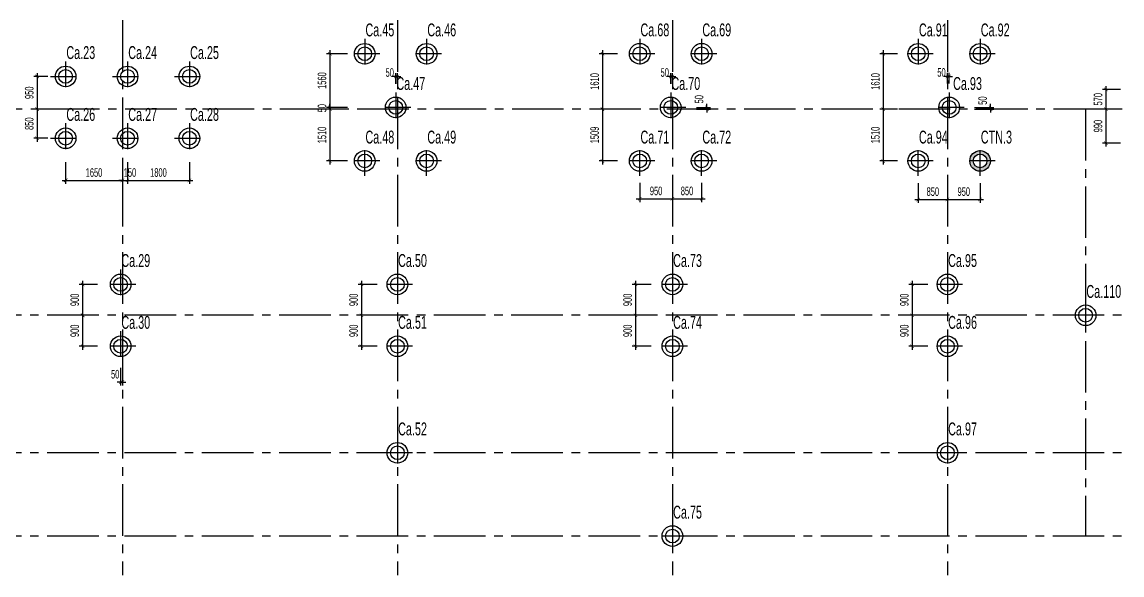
# Model space of a CAD drawing. Header units: millimetres. Extents: x 71 to 1853844, y -14 to 71211.
# Drawn here: x 1802058 to 1834056, y 30521 to 46610 of the extents above; entities that cross this region are included whole.
import ezdxf
from ezdxf.enums import TextEntityAlignment as Align

# ---------------------------------------------------------------- set-up
doc = ezdxf.new("R2010")
doc.units = ezdxf.units.MM
doc.header["$LTSCALE"] = 1000
doc.header["$MEASUREMENT"] = 0
doc.header["$PDMODE"] = 3
doc.linetypes.add('CENTER2', pattern=[1.125, 0.75, -0.125, 0.125, -0.125])
doc.layers.get('0').update_dxf_attribs({"linetype": 'CONTINUOUS'})
doc.layers.get('Defpoints').update_dxf_attribs({"linetype": 'CONTINUOUS'})
for name, color, linetype in [('CDC.01.AXIS', 160, 'CENTER2'), ('CDC.02.DIM', 1, 'CONTINUOUS'), ('CDC.06.TEXT', 2, 'CONTINUOUS'), ('CDC.10.HATCH', 9, 'CONTINUOUS'), ('CDC.12.PILE', 3, 'CONTINUOUS')]:
    doc.layers.add(name, color=color, linetype=linetype)
doc.styles.add('ARIAL', font='arial.ttf', dxfattribs={"width": 0.6})
doc.dimstyles.new('100', dxfattribs={"dimscale": 100, "dimtxt": 2.5, "dimasz": 1, "dimexe": 1, "dimexo": 0, "dimgap": 1, "dimtad": 1, "dimdec": 0, "dimdsep": 46, "dimtxsty": 'ARIAL', "dimblk": 'ARCHTICK', "dimcen": 1, "dimdle": 1, "dimclrd": 1, "dimclre": 1, "dimclrt": 2, "dimadec": 0, "dimazin": 0, "dimtfac": 0.00072, "dimtdec": 0, "dimtix": 1, "dimtmove": 2, "dimatfit": 3, "dimldrblk": 'ARCHTICK', "dimfxl": 1, "dimtolj": 1, "dimarcsym": 0})

# ---------------------------------------------------------------- blocks, each defined once
blk = doc.blocks.new('_ARCHTICK')
at = {"color": 0, "linetype": 'ByBlock', "const_width": 0.15}
blk.add_lwpolyline([(-0.5, -0.5), (0.5, 0.5)], dxfattribs=at)
blk = doc.blocks.new('*D99')
at = {"layer": 'CDC.02.DIM', "color": 1, "lineweight": -2, "transparency": 16777216}
for p, q in [((1802498, 45126), (1802498, 43976)), ((1802814, 45026), (1802398, 45026)), ((1802814, 44076), (1802398, 44076))]:
    blk.add_line(p, q, dxfattribs=at)
at = {"layer": 'Defpoints', "color": 0, "transparency": 16777216}
for p in [(1802814, 45026), (1802498, 44076), (1802814, 44076)]:
    blk.add_point(p, dxfattribs=at)
at = {"layer": 'CDC.02.DIM', "color": 1, "lineweight": -2, "transparency": 16777216, "xscale": 100, "yscale": 100, "zscale": 100}
for p, rotation in [((1802498, 45026), 90), ((1802498, 44076), 270)]:
    blk.add_blockref('_ARCHTICK', p, dxfattribs=dict(at, rotation=rotation))
at = {"layer": 'CDC.02.DIM', "color": 2, "transparency": 16777216, "insert": (1802270, 44551), "char_height": 250, "attachment_point": 5, "rotation": 90, "style": 'ARIAL'}
blk.add_mtext('\\A1;950', dxfattribs=at)
blk = doc.blocks.new('*D100')
at = {"layer": 'CDC.02.DIM', "color": 1, "lineweight": -2, "transparency": 16777216}
for p, q in [((1802498, 44176), (1802498, 43126)), ((1802814, 44076), (1802398, 44076)), ((1802814, 43226), (1802398, 43226))]:
    blk.add_line(p, q, dxfattribs=at)
at = {"layer": 'Defpoints', "color": 0, "transparency": 16777216}
for p in [(1802814, 44076), (1802498, 43226), (1802814, 43226)]:
    blk.add_point(p, dxfattribs=at)
at = {"layer": 'CDC.02.DIM', "color": 1, "lineweight": -2, "transparency": 16777216, "xscale": 100, "yscale": 100, "zscale": 100}
for p, rotation in [((1802498, 44076), 90), ((1802498, 43226), 270)]:
    blk.add_blockref('_ARCHTICK', p, dxfattribs=dict(at, rotation=rotation))
at = {"layer": 'CDC.02.DIM', "color": 2, "transparency": 16777216, "insert": (1802270, 43651), "char_height": 250, "attachment_point": 5, "rotation": 90, "style": 'ARIAL'}
blk.add_mtext('\\A1;850', dxfattribs=at)
blk = doc.blocks.new('*D101')
at = {"layer": 'CDC.02.DIM', "color": 1, "lineweight": -2, "transparency": 16777216}
for p, q in [((1803328, 42530), (1803328, 41902)), ((1804978, 42530), (1804978, 41902)), ((1803228, 42002), (1805078, 42002))]:
    blk.add_line(p, q, dxfattribs=at)
at = {"layer": 'Defpoints', "color": 0, "transparency": 16777216}
for p in [(1803328, 42530), (1804978, 42530), (1804978, 42002)]:
    blk.add_point(p, dxfattribs=at)
at = {"layer": 'CDC.02.DIM', "color": 1, "lineweight": -2, "transparency": 16777216, "xscale": 100, "yscale": 100, "zscale": 100, "rotation": 180}
blk.add_blockref('_ARCHTICK', (1803328, 42002), dxfattribs=at)
at = {"layer": 'CDC.02.DIM', "color": 1, "lineweight": -2, "transparency": 16777216, "xscale": 100, "yscale": 100, "zscale": 100}
blk.add_blockref('_ARCHTICK', (1804978, 42002), dxfattribs=at)
at = {"layer": 'CDC.02.DIM', "color": 2, "transparency": 16777216, "insert": (1804153, 42229), "char_height": 250, "attachment_point": 5, "style": 'ARIAL'}
blk.add_mtext('\\A1;1650', dxfattribs=at)
blk = doc.blocks.new('*D102')
at = {"layer": 'CDC.02.DIM', "color": 1, "lineweight": -2, "transparency": 16777216}
for p, q in [((1804978, 42530), (1804978, 41902)), ((1805128, 42530), (1805128, 41902)), ((1804978, 42002), (1804878, 42002)), ((1804978, 42002), (1805128, 42002)), ((1805128, 42002), (1805228, 42002))]:
    blk.add_line(p, q, dxfattribs=at)
at = {"layer": 'Defpoints', "color": 0, "transparency": 16777216}
for p in [(1804978, 42530), (1805128, 42530), (1805128, 42002)]:
    blk.add_point(p, dxfattribs=at)
at = {"layer": 'CDC.02.DIM', "color": 1, "lineweight": -2, "transparency": 16777216, "xscale": 100, "yscale": 100, "zscale": 100}
blk.add_blockref('_ARCHTICK', (1804978, 42002), dxfattribs=at)
at = {"layer": 'CDC.02.DIM', "color": 1, "lineweight": -2, "transparency": 16777216, "xscale": 100, "yscale": 100, "zscale": 100, "rotation": 180}
blk.add_blockref('_ARCHTICK', (1805128, 42002), dxfattribs=at)
at = {"layer": 'CDC.02.DIM', "color": 2, "transparency": 16777216, "insert": (1805199, 42229), "char_height": 250, "attachment_point": 5, "style": 'ARIAL'}
blk.add_mtext('\\A1;150', dxfattribs=at)
blk = doc.blocks.new('*D103')
at = {"layer": 'CDC.02.DIM', "color": 1, "lineweight": -2, "transparency": 16777216}
for p, q in [((1805128, 42530), (1805128, 41902)), ((1806928, 42530), (1806928, 41902)), ((1805028, 42002), (1807028, 42002))]:
    blk.add_line(p, q, dxfattribs=at)
at = {"layer": 'Defpoints', "color": 0, "transparency": 16777216}
for p in [(1805128, 42530), (1806928, 42530), (1806928, 42002)]:
    blk.add_point(p, dxfattribs=at)
at = {"layer": 'CDC.02.DIM', "color": 1, "lineweight": -2, "transparency": 16777216, "xscale": 100, "yscale": 100, "zscale": 100, "rotation": 180}
blk.add_blockref('_ARCHTICK', (1805128, 42002), dxfattribs=at)
at = {"layer": 'CDC.02.DIM', "color": 1, "lineweight": -2, "transparency": 16777216, "xscale": 100, "yscale": 100, "zscale": 100}
blk.add_blockref('_ARCHTICK', (1806928, 42002), dxfattribs=at)
at = {"layer": 'CDC.02.DIM', "color": 2, "transparency": 16777216, "insert": (1806028, 42229), "char_height": 250, "attachment_point": 5, "style": 'ARIAL'}
blk.add_mtext('\\A1;1800', dxfattribs=at)
blk = doc.blocks.new('*D104')
at = {"layer": 'CDC.02.DIM', "color": 1, "lineweight": -2, "transparency": 16777216}
for p, q in [((1804928, 36547), (1804928, 36034)), ((1804978, 36547), (1804978, 36034)), ((1804928, 36134), (1804828, 36134)), ((1804928, 36134), (1804978, 36134)), ((1804978, 36134), (1805078, 36134))]:
    blk.add_line(p, q, dxfattribs=at)
at = {"layer": 'Defpoints', "color": 0, "transparency": 16777216}
for p in [(1804928, 36547), (1804978, 36547), (1804978, 36134)]:
    blk.add_point(p, dxfattribs=at)
at = {"layer": 'CDC.02.DIM', "color": 1, "lineweight": -2, "transparency": 16777216, "xscale": 100, "yscale": 100, "zscale": 100}
blk.add_blockref('_ARCHTICK', (1804928, 36134), dxfattribs=at)
at = {"layer": 'CDC.02.DIM', "color": 1, "lineweight": -2, "transparency": 16777216, "xscale": 100, "yscale": 100, "zscale": 100, "rotation": 180}
blk.add_blockref('_ARCHTICK', (1804978, 36134), dxfattribs=at)
at = {"layer": 'CDC.02.DIM', "color": 2, "transparency": 16777216, "insert": (1804769, 36361), "char_height": 250, "attachment_point": 5, "style": 'ARIAL'}
blk.add_mtext('\\A1;50', dxfattribs=at)
blk = doc.blocks.new('*D105')
at = {"layer": 'CDC.02.DIM', "color": 1, "lineweight": -2, "transparency": 16777216}
for p, q in [((1803822, 39076), (1803822, 37976)), ((1804250, 38976), (1803722, 38976)), ((1804250, 38076), (1803722, 38076))]:
    blk.add_line(p, q, dxfattribs=at)
at = {"layer": 'Defpoints', "color": 0, "transparency": 16777216}
for p in [(1804250, 38976), (1803822, 38076), (1804250, 38076)]:
    blk.add_point(p, dxfattribs=at)
at = {"layer": 'CDC.02.DIM', "color": 1, "lineweight": -2, "transparency": 16777216, "xscale": 100, "yscale": 100, "zscale": 100}
for p, rotation in [((1803822, 38976), 90), ((1803822, 38076), 270)]:
    blk.add_blockref('_ARCHTICK', p, dxfattribs=dict(at, rotation=rotation))
at = {"layer": 'CDC.02.DIM', "color": 2, "transparency": 16777216, "insert": (1803594, 38526), "char_height": 250, "attachment_point": 5, "rotation": 90, "style": 'ARIAL'}
blk.add_mtext('\\A1;900', dxfattribs=at)
blk = doc.blocks.new('*D106')
at = {"layer": 'CDC.02.DIM', "color": 1, "lineweight": -2, "transparency": 16777216}
for p, q in [((1803822, 38176), (1803822, 37076)), ((1804250, 38076), (1803722, 38076)), ((1804250, 37176), (1803722, 37176))]:
    blk.add_line(p, q, dxfattribs=at)
at = {"layer": 'Defpoints', "color": 0, "transparency": 16777216}
for p in [(1804250, 38076), (1803822, 37176), (1804250, 37176)]:
    blk.add_point(p, dxfattribs=at)
at = {"layer": 'CDC.02.DIM', "color": 1, "lineweight": -2, "transparency": 16777216, "xscale": 100, "yscale": 100, "zscale": 100}
for p, rotation in [((1803822, 38076), 90), ((1803822, 37176), 270)]:
    blk.add_blockref('_ARCHTICK', p, dxfattribs=dict(at, rotation=rotation))
at = {"layer": 'CDC.02.DIM', "color": 2, "transparency": 16777216, "insert": (1803594, 37626), "char_height": 250, "attachment_point": 5, "rotation": 90, "style": 'ARIAL'}
blk.add_mtext('\\A1;900', dxfattribs=at)
blk = doc.blocks.new('*D125')
at = {"layer": 'CDC.02.DIM', "color": 1, "lineweight": -2, "transparency": 16777216}
for p, q in [((1811014, 45786), (1811014, 44026)), ((1811522, 45686), (1810914, 45686)), ((1811522, 44126), (1810914, 44126))]:
    blk.add_line(p, q, dxfattribs=at)
at = {"layer": 'Defpoints', "color": 0, "transparency": 16777216}
for p in [(1811522, 45686), (1811014, 44126), (1811522, 44126)]:
    blk.add_point(p, dxfattribs=at)
at = {"layer": 'CDC.02.DIM', "color": 1, "lineweight": -2, "transparency": 16777216, "xscale": 100, "yscale": 100, "zscale": 100}
for p, rotation in [((1811014, 45686), 90), ((1811014, 44126), 270)]:
    blk.add_blockref('_ARCHTICK', p, dxfattribs=dict(at, rotation=rotation))
at = {"layer": 'CDC.02.DIM', "color": 2, "transparency": 16777216, "insert": (1810786, 44906), "char_height": 250, "attachment_point": 5, "rotation": 90, "style": 'ARIAL'}
blk.add_mtext('\\A1;1560', dxfattribs=at)
blk = doc.blocks.new('*D126')
at = {"layer": 'CDC.02.DIM', "color": 1, "lineweight": -2, "transparency": 16777216}
for p, q in [((1811014, 44126), (1811014, 44226)), ((1811522, 44126), (1810914, 44126)), ((1811522, 44076), (1810914, 44076)), ((1811014, 44126), (1811014, 44076)), ((1811014, 44076), (1811014, 43976))]:
    blk.add_line(p, q, dxfattribs=at)
at = {"layer": 'Defpoints', "color": 0, "transparency": 16777216}
for p in [(1811014, 44076), (1811522, 44126), (1811522, 44076)]:
    blk.add_point(p, dxfattribs=at)
at = {"layer": 'CDC.02.DIM', "color": 1, "lineweight": -2, "transparency": 16777216, "xscale": 100, "yscale": 100, "zscale": 100}
for p, rotation in [((1811014, 44126), 270), ((1811014, 44076), 90)]:
    blk.add_blockref('_ARCHTICK', p, dxfattribs=dict(at, rotation=rotation))
at = {"layer": 'CDC.02.DIM', "color": 2, "transparency": 16777216, "insert": (1810786, 44101), "char_height": 250, "attachment_point": 5, "rotation": 90, "style": 'ARIAL'}
blk.add_mtext('\\A1;50', dxfattribs=at)
blk = doc.blocks.new('*D127')
at = {"layer": 'CDC.02.DIM', "color": 1, "lineweight": -2, "transparency": 16777216}
for p, q in [((1811014, 44176), (1811014, 42466)), ((1811522, 44076), (1810914, 44076)), ((1811522, 42566), (1810914, 42566))]:
    blk.add_line(p, q, dxfattribs=at)
at = {"layer": 'Defpoints', "color": 0, "transparency": 16777216}
for p in [(1811522, 44076), (1811014, 42566), (1811522, 42566)]:
    blk.add_point(p, dxfattribs=at)
at = {"layer": 'CDC.02.DIM', "color": 1, "lineweight": -2, "transparency": 16777216, "xscale": 100, "yscale": 100, "zscale": 100}
for p, rotation in [((1811014, 44076), 90), ((1811014, 42566), 270)]:
    blk.add_blockref('_ARCHTICK', p, dxfattribs=dict(at, rotation=rotation))
at = {"layer": 'CDC.02.DIM', "color": 2, "transparency": 16777216, "insert": (1810786, 43321), "char_height": 250, "attachment_point": 5, "rotation": 90, "style": 'ARIAL'}
blk.add_mtext('\\A1;1510', dxfattribs=at)
blk = doc.blocks.new('*D128')
at = {"layer": 'CDC.02.DIM', "color": 1, "lineweight": -2, "transparency": 16777216}
for p, q in [((1811933, 39076), (1811933, 37976)), ((1812390, 38976), (1811833, 38976)), ((1812390, 38076), (1811833, 38076))]:
    blk.add_line(p, q, dxfattribs=at)
at = {"layer": 'Defpoints', "color": 0, "transparency": 16777216}
for p in [(1812390, 38976), (1811933, 38076), (1812390, 38076)]:
    blk.add_point(p, dxfattribs=at)
at = {"layer": 'CDC.02.DIM', "color": 1, "lineweight": -2, "transparency": 16777216, "xscale": 100, "yscale": 100, "zscale": 100}
for p, rotation in [((1811933, 38976), 90), ((1811933, 38076), 270)]:
    blk.add_blockref('_ARCHTICK', p, dxfattribs=dict(at, rotation=rotation))
at = {"layer": 'CDC.02.DIM', "color": 2, "transparency": 16777216, "insert": (1811705, 38526), "char_height": 250, "attachment_point": 5, "rotation": 90, "style": 'ARIAL'}
blk.add_mtext('\\A1;900', dxfattribs=at)
blk = doc.blocks.new('*D129')
at = {"layer": 'CDC.02.DIM', "color": 1, "lineweight": -2, "transparency": 16777216}
for p, q in [((1811933, 38176), (1811933, 37076)), ((1812390, 38076), (1811833, 38076)), ((1812390, 37176), (1811833, 37176))]:
    blk.add_line(p, q, dxfattribs=at)
at = {"layer": 'Defpoints', "color": 0, "transparency": 16777216}
for p in [(1812390, 38076), (1811933, 37176), (1812390, 37176)]:
    blk.add_point(p, dxfattribs=at)
at = {"layer": 'CDC.02.DIM', "color": 1, "lineweight": -2, "transparency": 16777216, "xscale": 100, "yscale": 100, "zscale": 100}
for p, rotation in [((1811933, 38076), 90), ((1811933, 37176), 270)]:
    blk.add_blockref('_ARCHTICK', p, dxfattribs=dict(at, rotation=rotation))
at = {"layer": 'CDC.02.DIM', "color": 2, "transparency": 16777216, "insert": (1811705, 37626), "char_height": 250, "attachment_point": 5, "rotation": 90, "style": 'ARIAL'}
blk.add_mtext('\\A1;900', dxfattribs=at)
blk = doc.blocks.new('*D144')
at = {"layer": 'CDC.02.DIM', "color": 1, "lineweight": -2, "transparency": 16777216}
for p, q in [((1818943, 45786), (1818943, 43976)), ((1819385, 45686), (1818843, 45686)), ((1819385, 44076), (1818843, 44076))]:
    blk.add_line(p, q, dxfattribs=at)
at = {"layer": 'Defpoints', "color": 0, "transparency": 16777216}
for p in [(1819385, 45686), (1818943, 44076), (1819385, 44076)]:
    blk.add_point(p, dxfattribs=at)
at = {"layer": 'CDC.02.DIM', "color": 1, "lineweight": -2, "transparency": 16777216, "xscale": 100, "yscale": 100, "zscale": 100}
for p, rotation in [((1818943, 45686), 90), ((1818943, 44076), 270)]:
    blk.add_blockref('_ARCHTICK', p, dxfattribs=dict(at, rotation=rotation))
at = {"layer": 'CDC.02.DIM', "color": 2, "transparency": 16777216, "insert": (1818716, 44881), "char_height": 250, "attachment_point": 5, "rotation": 90, "style": 'ARIAL'}
blk.add_mtext('\\A1;1610', dxfattribs=at)
blk = doc.blocks.new('*D145')
at = {"layer": 'CDC.02.DIM', "color": 1, "lineweight": -2, "transparency": 16777216}
for p, q in [((1818943, 44176), (1818943, 42467)), ((1819385, 44076), (1818843, 44076)), ((1819385, 42567), (1818843, 42567))]:
    blk.add_line(p, q, dxfattribs=at)
at = {"layer": 'Defpoints', "color": 0, "transparency": 16777216}
for p in [(1819385, 44076), (1818943, 42567), (1819385, 42567)]:
    blk.add_point(p, dxfattribs=at)
at = {"layer": 'CDC.02.DIM', "color": 1, "lineweight": -2, "transparency": 16777216, "xscale": 100, "yscale": 100, "zscale": 100}
for p, rotation in [((1818943, 44076), 90), ((1818943, 42567), 270)]:
    blk.add_blockref('_ARCHTICK', p, dxfattribs=dict(at, rotation=rotation))
at = {"layer": 'CDC.02.DIM', "color": 2, "transparency": 16777216, "insert": (1818716, 43322), "char_height": 250, "attachment_point": 5, "rotation": 90, "style": 'ARIAL'}
blk.add_mtext('\\A1;1509', dxfattribs=at)
blk = doc.blocks.new('*D146')
at = {"layer": 'CDC.02.DIM', "color": 1, "lineweight": -2, "transparency": 16777216}
for p, q in [((1821981, 44126), (1821981, 44226)), ((1821674, 44126), (1822081, 44126)), ((1821674, 44076), (1822081, 44076)), ((1821981, 44126), (1821981, 44076)), ((1821981, 44076), (1821981, 43976))]:
    blk.add_line(p, q, dxfattribs=at)
at = {"layer": 'Defpoints', "color": 0, "transparency": 16777216}
for p in [(1821674, 44126), (1821674, 44076), (1821981, 44076)]:
    blk.add_point(p, dxfattribs=at)
at = {"layer": 'CDC.02.DIM', "color": 1, "lineweight": -2, "transparency": 16777216, "xscale": 100, "yscale": 100, "zscale": 100}
for p, rotation in [((1821981, 44126), 270), ((1821981, 44076), 90)]:
    blk.add_blockref('_ARCHTICK', p, dxfattribs=dict(at, rotation=rotation))
at = {"layer": 'CDC.02.DIM', "color": 2, "transparency": 16777216, "insert": (1821754, 44362), "char_height": 250, "attachment_point": 5, "rotation": 90, "style": 'ARIAL'}
blk.add_mtext('\\A1;50', dxfattribs=at)
blk = doc.blocks.new('*D147')
at = {"layer": 'CDC.02.DIM', "color": 1, "lineweight": -2, "transparency": 16777216}
for p, q in [((1820028, 41929), (1820028, 41366)), ((1820978, 41929), (1820978, 41366)), ((1819928, 41466), (1821078, 41466))]:
    blk.add_line(p, q, dxfattribs=at)
at = {"layer": 'Defpoints', "color": 0, "transparency": 16777216}
for p in [(1820028, 41929), (1820978, 41929), (1820978, 41466)]:
    blk.add_point(p, dxfattribs=at)
at = {"layer": 'CDC.02.DIM', "color": 1, "lineweight": -2, "transparency": 16777216, "xscale": 100, "yscale": 100, "zscale": 100, "rotation": 180}
blk.add_blockref('_ARCHTICK', (1820028, 41466), dxfattribs=at)
at = {"layer": 'CDC.02.DIM', "color": 1, "lineweight": -2, "transparency": 16777216, "xscale": 100, "yscale": 100, "zscale": 100}
blk.add_blockref('_ARCHTICK', (1820978, 41466), dxfattribs=at)
at = {"layer": 'CDC.02.DIM', "color": 2, "transparency": 16777216, "insert": (1820503, 41694), "char_height": 250, "attachment_point": 5, "style": 'ARIAL'}
blk.add_mtext('\\A1;950', dxfattribs=at)
blk = doc.blocks.new('*D148')
at = {"layer": 'CDC.02.DIM', "color": 1, "lineweight": -2, "transparency": 16777216}
for p, q in [((1820978, 41929), (1820978, 41366)), ((1821828, 41929), (1821828, 41366)), ((1820878, 41466), (1821928, 41466))]:
    blk.add_line(p, q, dxfattribs=at)
at = {"layer": 'Defpoints', "color": 0, "transparency": 16777216}
for p in [(1820978, 41929), (1821828, 41929), (1821828, 41466)]:
    blk.add_point(p, dxfattribs=at)
at = {"layer": 'CDC.02.DIM', "color": 1, "lineweight": -2, "transparency": 16777216, "xscale": 100, "yscale": 100, "zscale": 100, "rotation": 180}
blk.add_blockref('_ARCHTICK', (1820978, 41466), dxfattribs=at)
at = {"layer": 'CDC.02.DIM', "color": 1, "lineweight": -2, "transparency": 16777216, "xscale": 100, "yscale": 100, "zscale": 100}
blk.add_blockref('_ARCHTICK', (1821828, 41466), dxfattribs=at)
at = {"layer": 'CDC.02.DIM', "color": 2, "transparency": 16777216, "insert": (1821403, 41694), "char_height": 250, "attachment_point": 5, "style": 'ARIAL'}
blk.add_mtext('\\A1;850', dxfattribs=at)
blk = doc.blocks.new('*D149')
at = {"layer": 'CDC.02.DIM', "color": 1, "lineweight": -2, "transparency": 16777216}
for p, q in [((1819903, 39076), (1819903, 37976)), ((1820360, 38976), (1819803, 38976)), ((1820360, 38076), (1819803, 38076))]:
    blk.add_line(p, q, dxfattribs=at)
at = {"layer": 'Defpoints', "color": 0, "transparency": 16777216}
for p in [(1820360, 38976), (1819903, 38076), (1820360, 38076)]:
    blk.add_point(p, dxfattribs=at)
at = {"layer": 'CDC.02.DIM', "color": 1, "lineweight": -2, "transparency": 16777216, "xscale": 100, "yscale": 100, "zscale": 100}
for p, rotation in [((1819903, 38976), 90), ((1819903, 38076), 270)]:
    blk.add_blockref('_ARCHTICK', p, dxfattribs=dict(at, rotation=rotation))
at = {"layer": 'CDC.02.DIM', "color": 2, "transparency": 16777216, "insert": (1819675, 38526), "char_height": 250, "attachment_point": 5, "rotation": 90, "style": 'ARIAL'}
blk.add_mtext('\\A1;900', dxfattribs=at)
blk = doc.blocks.new('*D150')
at = {"layer": 'CDC.02.DIM', "color": 1, "lineweight": -2, "transparency": 16777216}
for p, q in [((1819903, 38176), (1819903, 37076)), ((1820360, 38076), (1819803, 38076)), ((1820360, 37176), (1819803, 37176))]:
    blk.add_line(p, q, dxfattribs=at)
at = {"layer": 'Defpoints', "color": 0, "transparency": 16777216}
for p in [(1820360, 38076), (1819903, 37176), (1820360, 37176)]:
    blk.add_point(p, dxfattribs=at)
at = {"layer": 'CDC.02.DIM', "color": 1, "lineweight": -2, "transparency": 16777216, "xscale": 100, "yscale": 100, "zscale": 100}
for p, rotation in [((1819903, 38076), 90), ((1819903, 37176), 270)]:
    blk.add_blockref('_ARCHTICK', p, dxfattribs=dict(at, rotation=rotation))
at = {"layer": 'CDC.02.DIM', "color": 2, "transparency": 16777216, "insert": (1819675, 37626), "char_height": 250, "attachment_point": 5, "rotation": 90, "style": 'ARIAL'}
blk.add_mtext('\\A1;900', dxfattribs=at)
blk = doc.blocks.new('*D166')
at = {"layer": 'CDC.02.DIM', "color": 1, "lineweight": -2, "transparency": 16777216}
for p, q in [((1827112, 45786), (1827112, 43976)), ((1827521, 45686), (1827012, 45686)), ((1827522, 44076), (1827012, 44076))]:
    blk.add_line(p, q, dxfattribs=at)
at = {"layer": 'Defpoints', "color": 0, "transparency": 16777216}
for p in [(1827521, 45686), (1827112, 44076), (1827522, 44076)]:
    blk.add_point(p, dxfattribs=at)
at = {"layer": 'CDC.02.DIM', "color": 1, "lineweight": -2, "transparency": 16777216, "xscale": 100, "yscale": 100, "zscale": 100}
for p, rotation in [((1827112, 45686), 90), ((1827112, 44076), 270)]:
    blk.add_blockref('_ARCHTICK', p, dxfattribs=dict(at, rotation=rotation))
at = {"layer": 'CDC.02.DIM', "color": 2, "transparency": 16777216, "insert": (1826884, 44881), "char_height": 250, "attachment_point": 5, "rotation": 90, "style": 'ARIAL'}
blk.add_mtext('\\A1;1610', dxfattribs=at)
blk = doc.blocks.new('*D167')
at = {"layer": 'CDC.02.DIM', "color": 1, "lineweight": -2, "transparency": 16777216}
for p, q in [((1827112, 44176), (1827112, 42466)), ((1827522, 44076), (1827012, 44076)), ((1827522, 42566), (1827012, 42566))]:
    blk.add_line(p, q, dxfattribs=at)
at = {"layer": 'Defpoints', "color": 0, "transparency": 16777216}
for p in [(1827522, 44076), (1827112, 42566), (1827522, 42566)]:
    blk.add_point(p, dxfattribs=at)
at = {"layer": 'CDC.02.DIM', "color": 1, "lineweight": -2, "transparency": 16777216, "xscale": 100, "yscale": 100, "zscale": 100}
for p, rotation in [((1827112, 44076), 90), ((1827112, 42566), 270)]:
    blk.add_blockref('_ARCHTICK', p, dxfattribs=dict(at, rotation=rotation))
at = {"layer": 'CDC.02.DIM', "color": 2, "transparency": 16777216, "insert": (1826884, 43321), "char_height": 250, "attachment_point": 5, "rotation": 90, "style": 'ARIAL'}
blk.add_mtext('\\A1;1510', dxfattribs=at)
blk = doc.blocks.new('*D168')
at = {"layer": 'CDC.02.DIM', "color": 1, "lineweight": -2, "transparency": 16777216}
for p, q in [((1830230, 44126), (1830230, 44226)), ((1829767, 44126), (1830330, 44126)), ((1829767, 44076), (1830330, 44076)), ((1830230, 44126), (1830230, 44076)), ((1830230, 44076), (1830230, 43976))]:
    blk.add_line(p, q, dxfattribs=at)
at = {"layer": 'Defpoints', "color": 0, "transparency": 16777216}
for p in [(1829767, 44126), (1829767, 44076), (1830230, 44076)]:
    blk.add_point(p, dxfattribs=at)
at = {"layer": 'CDC.02.DIM', "color": 1, "lineweight": -2, "transparency": 16777216, "xscale": 100, "yscale": 100, "zscale": 100}
for p, rotation in [((1830230, 44126), 270), ((1830230, 44076), 90)]:
    blk.add_blockref('_ARCHTICK', p, dxfattribs=dict(at, rotation=rotation))
at = {"layer": 'CDC.02.DIM', "color": 2, "transparency": 16777216, "insert": (1830003, 44323), "char_height": 250, "attachment_point": 5, "rotation": 90, "style": 'ARIAL'}
blk.add_mtext('\\A1;50', dxfattribs=at)
blk = doc.blocks.new('*D169')
at = {"layer": 'CDC.02.DIM', "color": 1, "lineweight": -2, "transparency": 16777216}
for p, q in [((1828128, 41923), (1828128, 41345)), ((1828978, 41923), (1828978, 41345)), ((1828028, 41445), (1829078, 41445))]:
    blk.add_line(p, q, dxfattribs=at)
at = {"layer": 'Defpoints', "color": 0, "transparency": 16777216}
for p in [(1828128, 41923), (1828978, 41923), (1828978, 41445)]:
    blk.add_point(p, dxfattribs=at)
at = {"layer": 'CDC.02.DIM', "color": 1, "lineweight": -2, "transparency": 16777216, "xscale": 100, "yscale": 100, "zscale": 100, "rotation": 180}
blk.add_blockref('_ARCHTICK', (1828128, 41445), dxfattribs=at)
at = {"layer": 'CDC.02.DIM', "color": 1, "lineweight": -2, "transparency": 16777216, "xscale": 100, "yscale": 100, "zscale": 100}
blk.add_blockref('_ARCHTICK', (1828978, 41445), dxfattribs=at)
at = {"layer": 'CDC.02.DIM', "color": 2, "transparency": 16777216, "insert": (1828553, 41673), "char_height": 250, "attachment_point": 5, "style": 'ARIAL'}
blk.add_mtext('\\A1;850', dxfattribs=at)
blk = doc.blocks.new('*D170')
at = {"layer": 'CDC.02.DIM', "color": 1, "lineweight": -2, "transparency": 16777216}
for p, q in [((1828978, 41923), (1828978, 41345)), ((1829928, 41923), (1829928, 41345)), ((1828878, 41445), (1830028, 41445))]:
    blk.add_line(p, q, dxfattribs=at)
at = {"layer": 'Defpoints', "color": 0, "transparency": 16777216}
for p in [(1828978, 41923), (1829928, 41923), (1829928, 41445)]:
    blk.add_point(p, dxfattribs=at)
at = {"layer": 'CDC.02.DIM', "color": 1, "lineweight": -2, "transparency": 16777216, "xscale": 100, "yscale": 100, "zscale": 100, "rotation": 180}
blk.add_blockref('_ARCHTICK', (1828978, 41445), dxfattribs=at)
at = {"layer": 'CDC.02.DIM', "color": 1, "lineweight": -2, "transparency": 16777216, "xscale": 100, "yscale": 100, "zscale": 100}
blk.add_blockref('_ARCHTICK', (1829928, 41445), dxfattribs=at)
at = {"layer": 'CDC.02.DIM', "color": 2, "transparency": 16777216, "insert": (1829453, 41673), "char_height": 250, "attachment_point": 5, "style": 'ARIAL'}
blk.add_mtext('\\A1;950', dxfattribs=at)
blk = doc.blocks.new('*D171')
at = {"layer": 'CDC.02.DIM', "color": 1, "lineweight": -2, "transparency": 16777216}
for p, q in [((1827952, 39076), (1827952, 37976)), ((1828407, 38976), (1827852, 38976)), ((1828407, 38076), (1827852, 38076))]:
    blk.add_line(p, q, dxfattribs=at)
at = {"layer": 'Defpoints', "color": 0, "transparency": 16777216}
for p in [(1828407, 38976), (1827952, 38076), (1828407, 38076)]:
    blk.add_point(p, dxfattribs=at)
at = {"layer": 'CDC.02.DIM', "color": 1, "lineweight": -2, "transparency": 16777216, "xscale": 100, "yscale": 100, "zscale": 100}
for p, rotation in [((1827952, 38976), 90), ((1827952, 38076), 270)]:
    blk.add_blockref('_ARCHTICK', p, dxfattribs=dict(at, rotation=rotation))
at = {"layer": 'CDC.02.DIM', "color": 2, "transparency": 16777216, "insert": (1827725, 38526), "char_height": 250, "attachment_point": 5, "rotation": 90, "style": 'ARIAL'}
blk.add_mtext('\\A1;900', dxfattribs=at)
blk = doc.blocks.new('*D172')
at = {"layer": 'CDC.02.DIM', "color": 1, "lineweight": -2, "transparency": 16777216}
for p, q in [((1827952, 38176), (1827952, 37076)), ((1828407, 38076), (1827852, 38076)), ((1828407, 37176), (1827852, 37176))]:
    blk.add_line(p, q, dxfattribs=at)
at = {"layer": 'Defpoints', "color": 0, "transparency": 16777216}
for p in [(1828407, 38076), (1827952, 37176), (1828407, 37176)]:
    blk.add_point(p, dxfattribs=at)
at = {"layer": 'CDC.02.DIM', "color": 1, "lineweight": -2, "transparency": 16777216, "xscale": 100, "yscale": 100, "zscale": 100}
for p, rotation in [((1827952, 38076), 90), ((1827952, 37176), 270)]:
    blk.add_blockref('_ARCHTICK', p, dxfattribs=dict(at, rotation=rotation))
at = {"layer": 'CDC.02.DIM', "color": 2, "transparency": 16777216, "insert": (1827725, 37626), "char_height": 250, "attachment_point": 5, "rotation": 90, "style": 'ARIAL'}
blk.add_mtext('\\A1;900', dxfattribs=at)
blk = doc.blocks.new('*D175')
at = {"layer": 'CDC.02.DIM', "color": 1, "lineweight": -2, "transparency": 16777216}
for p, q in [((1834011, 44647), (1833487, 44647)), ((1833587, 44747), (1833587, 43976)), ((1834011, 44076), (1833487, 44076))]:
    blk.add_line(p, q, dxfattribs=at)
at = {"layer": 'Defpoints', "color": 0, "transparency": 16777216}
for p in [(1834011, 44647), (1833587, 44076), (1834011, 44076)]:
    blk.add_point(p, dxfattribs=at)
at = {"layer": 'CDC.02.DIM', "color": 1, "lineweight": -2, "transparency": 16777216, "xscale": 100, "yscale": 100, "zscale": 100}
for p, rotation in [((1833587, 44647), 90), ((1833587, 44076), 270)]:
    blk.add_blockref('_ARCHTICK', p, dxfattribs=dict(at, rotation=rotation))
at = {"layer": 'CDC.02.DIM', "color": 2, "transparency": 16777216, "insert": (1833360, 44362), "char_height": 250, "attachment_point": 5, "rotation": 90, "style": 'ARIAL'}
blk.add_mtext('\\A1;570', dxfattribs=at)
blk = doc.blocks.new('*D176')
at = {"layer": 'CDC.02.DIM', "color": 1, "lineweight": -2, "transparency": 16777216}
for p, q in [((1833587, 44176), (1833587, 42986)), ((1834011, 44076), (1833487, 44076)), ((1834011, 43086), (1833487, 43086))]:
    blk.add_line(p, q, dxfattribs=at)
at = {"layer": 'Defpoints', "color": 0, "transparency": 16777216}
for p in [(1834011, 44076), (1833587, 43086), (1834011, 43086)]:
    blk.add_point(p, dxfattribs=at)
at = {"layer": 'CDC.02.DIM', "color": 1, "lineweight": -2, "transparency": 16777216, "xscale": 100, "yscale": 100, "zscale": 100}
for p, rotation in [((1833587, 44076), 90), ((1833587, 43086), 270)]:
    blk.add_blockref('_ARCHTICK', p, dxfattribs=dict(at, rotation=rotation))
at = {"layer": 'CDC.02.DIM', "color": 2, "transparency": 16777216, "insert": (1833360, 43581), "char_height": 250, "attachment_point": 5, "rotation": 90, "style": 'ARIAL'}
blk.add_mtext('\\A1;990', dxfattribs=at)
blk = doc.blocks.new('*D199')
at = {"layer": 'CDC.02.DIM', "color": 1, "lineweight": -2, "transparency": 16777216}
for p, q in [((1812928, 44813), (1812928, 45125)), ((1812978, 44813), (1812978, 45125)), ((1812928, 45025), (1812828, 45025)), ((1812928, 45025), (1812978, 45025)), ((1812978, 45025), (1813078, 45025))]:
    blk.add_line(p, q, dxfattribs=at)
at = {"layer": 'Defpoints', "color": 0, "transparency": 16777216}
for p in [(1812928, 44813), (1812978, 45025), (1812978, 44813)]:
    blk.add_point(p, dxfattribs=at)
at = {"layer": 'CDC.02.DIM', "color": 1, "lineweight": -2, "transparency": 16777216, "xscale": 100, "yscale": 100, "zscale": 100}
blk.add_blockref('_ARCHTICK', (1812928, 45025), dxfattribs=at)
at = {"layer": 'CDC.02.DIM', "color": 1, "lineweight": -2, "transparency": 16777216, "xscale": 100, "yscale": 100, "zscale": 100, "rotation": 180}
blk.add_blockref('_ARCHTICK', (1812978, 45025), dxfattribs=at)
at = {"layer": 'CDC.02.DIM', "color": 2, "transparency": 16777216, "insert": (1812755, 45139), "char_height": 250, "attachment_point": 5, "style": 'ARIAL'}
blk.add_mtext('\\A1;50', dxfattribs=at)
blk = doc.blocks.new('*D200')
at = {"layer": 'CDC.02.DIM', "color": 1, "lineweight": -2, "transparency": 16777216}
for p, q in [((1820928, 44813), (1820928, 45125)), ((1820978, 44813), (1820978, 45125)), ((1820928, 45025), (1820828, 45025)), ((1820928, 45025), (1820978, 45025)), ((1820978, 45025), (1821078, 45025))]:
    blk.add_line(p, q, dxfattribs=at)
at = {"layer": 'Defpoints', "color": 0, "transparency": 16777216}
for p in [(1820928, 44813), (1820978, 45025), (1820978, 44813)]:
    blk.add_point(p, dxfattribs=at)
at = {"layer": 'CDC.02.DIM', "color": 1, "lineweight": -2, "transparency": 16777216, "xscale": 100, "yscale": 100, "zscale": 100}
blk.add_blockref('_ARCHTICK', (1820928, 45025), dxfattribs=at)
at = {"layer": 'CDC.02.DIM', "color": 1, "lineweight": -2, "transparency": 16777216, "xscale": 100, "yscale": 100, "zscale": 100, "rotation": 180}
blk.add_blockref('_ARCHTICK', (1820978, 45025), dxfattribs=at)
at = {"layer": 'CDC.02.DIM', "color": 2, "transparency": 16777216, "insert": (1820755, 45139), "char_height": 250, "attachment_point": 5, "style": 'ARIAL'}
blk.add_mtext('\\A1;50', dxfattribs=at)
blk = doc.blocks.new('*D201')
at = {"layer": 'CDC.02.DIM', "color": 1, "lineweight": -2, "transparency": 16777216}
for p, q in [((1828978, 44816), (1828978, 45128)), ((1829028, 44816), (1829028, 45128)), ((1828978, 45028), (1828878, 45028)), ((1828978, 45028), (1829028, 45028)), ((1829028, 45028), (1829128, 45028))]:
    blk.add_line(p, q, dxfattribs=at)
at = {"layer": 'Defpoints', "color": 0, "transparency": 16777216}
for p in [(1828978, 44816), (1829028, 45028), (1829028, 44816)]:
    blk.add_point(p, dxfattribs=at)
at = {"layer": 'CDC.02.DIM', "color": 1, "lineweight": -2, "transparency": 16777216, "xscale": 100, "yscale": 100, "zscale": 100}
blk.add_blockref('_ARCHTICK', (1828978, 45028), dxfattribs=at)
at = {"layer": 'CDC.02.DIM', "color": 1, "lineweight": -2, "transparency": 16777216, "xscale": 100, "yscale": 100, "zscale": 100, "rotation": 180}
blk.add_blockref('_ARCHTICK', (1829028, 45028), dxfattribs=at)
at = {"layer": 'CDC.02.DIM', "color": 2, "transparency": 16777216, "insert": (1828805, 45142), "char_height": 250, "attachment_point": 5, "style": 'ARIAL'}
blk.add_mtext('\\A1;50', dxfattribs=at)

msp = doc.modelspace()

# ---------------------------------------------------------------- hatches: boundary and pattern name
at = {"layer": 'CDC.10.HATCH'}
h = msp.add_hatch(color=256, dxfattribs=at)
h.paths.add_polyline_path([(1829928.2, 42867.3), (1829928.2, 42767.3, -0.4142136), (1830128.2, 42567.3), (1830228.2, 42567.3, 0.4142136)])
h.paths.add_polyline_path([(1829928.2, 42867.3, 0.4142136), (1829628.2, 42567.3), (1829728.2, 42567.3, -0.4142136), (1829928.2, 42767.3)])
h.paths.add_polyline_path([(1829728.2, 42567.3), (1829628.2, 42567.3, 0.4142136), (1829928.2, 42267.3), (1829928.2, 42367.3, -0.4142136)])
h.paths.add_polyline_path([(1830228.2, 42567.3), (1830128.2, 42567.3, -0.4142136), (1829928.2, 42367.3), (1829928.2, 42267.3, 0.4142136)])

# ---------------------------------------------------------------- linework, layer by layer
at = {"layer": 'CDC.01.AXIS', "ltscale": 2}
for p, q in [((1804978.2, 64659.2), (1804978.2, 30520.6)), ((1804978.2, 64659.2), (1804978.2, 30520.6)), ((1812978.2, 64659.2), (1812978.2, 30520.6)), ((1812978.2, 64659.2), (1812978.2, 30520.6)), ((1820978.2, 64659.2), (1820978.2, 30520.6)), ((1820978.2, 64659.2), (1820978.2, 30520.6)), ((1828978.2, 64659.2), (1828978.2, 30520.6)), ((1828978.2, 64659.2), (1828978.2, 30520.6)), ((1838061.8, 44076.3), (1779806.8, 44076.3)), ((1838061.8, 44076.3), (1779806.8, 44076.3)), ((1832998.5, 44076.3), (1832998.5, 31654.1)), ((1838041.3, 38076.3), (1779768.9, 38076.3)), ((1838041.3, 38076.3), (1779768.9, 38076.3)), ((1838041.3, 34076.3), (1779634.8, 34076.3)), ((1838041.3, 34076.3), (1779634.8, 34076.3)), ((1838041.3, 31654.1), (1779634.8, 31654.1)), ((1838041.3, 31654.1), (1779634.8, 31654.1))]:
    msp.add_line(p, q, dxfattribs=at)
at = {"layer": 'CDC.01.AXIS'}
for p, q in [((1812028.2, 46122.3), (1812028.2, 45247.8)), ((1813828.2, 46122.3), (1813828.2, 45247.8)), ((1820028.2, 46123.3), (1820028.2, 45248.8)), ((1821828.2, 46123.3), (1821828.2, 45248.8)), ((1828128.2, 46122.3), (1828128.2, 45247.8)), ((1829928.2, 46122.3), (1829928.2, 45247.8)), ((1803328.2, 45463.4), (1803328.2, 44588.9)), ((1805128.2, 45463.4), (1805128.2, 44588.9)), ((1806928.2, 45463.4), (1806928.2, 44588.9)), ((1812465.4, 45685), (1811590.9, 45685)), ((1814265.4, 45685), (1813390.9, 45685)), ((1820465.4, 45686), (1819590.9, 45686)), ((1822265.4, 45686), (1821390.9, 45686)), ((1828565.4, 45685), (1827690.9, 45685)), ((1830365.4, 45685), (1829490.9, 45685)), ((1802890.9, 45026.2), (1803765.4, 45026.2)), ((1804690.9, 45026.2), (1805565.4, 45026.2)), ((1806490.9, 45026.2), (1807365.4, 45026.2)), ((1812928.2, 44563.4), (1812928.2, 43688.9)), ((1820928.2, 44563.4), (1820928.2, 43688.9)), ((1829028.2, 44563.4), (1829028.2, 43688.9)), ((1813365.4, 44126.2), (1812490.9, 44126.2)), ((1821365.4, 44126.2), (1820490.9, 44126.2)), ((1829465.4, 44126.2), (1828590.9, 44126.2)), ((1803328.2, 43663.4), (1803328.2, 42788.9)), ((1805128.2, 43663.4), (1805128.2, 42788.9)), ((1806928.2, 43663.4), (1806928.2, 42788.9)), ((1802890.9, 43226.2), (1803765.4, 43226.2)), ((1804690.9, 43226.2), (1805565.4, 43226.2)), ((1806490.9, 43226.2), (1807365.4, 43226.2)), ((1812028.2, 42130.1), (1812028.2, 43004.6)), ((1813828.2, 42130.1), (1813828.2, 43004.6)), ((1820028.2, 42130.1), (1820028.2, 43004.6)), ((1821828.2, 42130.1), (1821828.2, 43004.6)), ((1828128.2, 42130.1), (1828128.2, 43004.6)), ((1829928.2, 42130.1), (1829928.2, 43004.6)), ((1812465.4, 42567.3), (1811590.9, 42567.3)), ((1814265.4, 42567.3), (1813390.9, 42567.3)), ((1820465.4, 42567.3), (1819590.9, 42567.3)), ((1822265.4, 42567.3), (1821390.9, 42567.3)), ((1828565.4, 42567.3), (1827690.9, 42567.3)), ((1830365.4, 42567.3), (1829490.9, 42567.3)), ((1804928.2, 39413.6), (1804928.2, 38539.1)), ((1812978.2, 39413.6), (1812978.2, 38539.1)), ((1820978.2, 39413.6), (1820978.2, 38539.1)), ((1828978.2, 39413.6), (1828978.2, 38539.1)), ((1805365.4, 38976.3), (1804490.9, 38976.3)), ((1813415.4, 38976.3), (1812540.9, 38976.3)), ((1821415.4, 38976.3), (1820540.9, 38976.3)), ((1829415.4, 38976.3), (1828540.9, 38976.3)), ((1832998.5, 38513.6), (1832998.5, 37639.1)), ((1833435.8, 38076.3), (1832561.2, 38076.3)), ((1804928.2, 37613.6), (1804928.2, 36739.1)), ((1812978.2, 37613.6), (1812978.2, 36739.1)), ((1820978.2, 37613.6), (1820978.2, 36739.1)), ((1828978.2, 37613.6), (1828978.2, 36739.1)), ((1805365.4, 37176.3), (1804490.9, 37176.3)), ((1813415.4, 37176.3), (1812540.9, 37176.3)), ((1821415.4, 37176.3), (1820540.9, 37176.3)), ((1829415.4, 37176.3), (1828540.9, 37176.3)), ((1812978.2, 34513.6), (1812978.2, 33639.1)), ((1828978.2, 34513.6), (1828978.2, 33639.1)), ((1813415.4, 34076.3), (1812540.9, 34076.3)), ((1829415.4, 34076.3), (1828540.9, 34076.3)), ((1820978.2, 32091.4), (1820978.2, 31216.8)), ((1821415.4, 31654.1), (1820540.9, 31654.1))]:
    msp.add_line(p, q, dxfattribs=at)
at = {"layer": 'CDC.12.PILE', "ltscale": 0.4}
for centre, radius in [((1812028.2, 45685), 300), ((1812028.2, 45685), 200), ((1813828.2, 45685), 300), ((1813828.2, 45685), 200), ((1820028.2, 45686), 300), ((1820028.2, 45686), 200), ((1821828.2, 45686), 300), ((1821828.2, 45686), 200), ((1828128.2, 45685), 300), ((1828128.2, 45685), 200), ((1829928.2, 45685), 300), ((1829928.2, 45685), 200), ((1803328.2, 45026.2), 300), ((1803328.2, 45026.2), 200), ((1805128.2, 45026.2), 300), ((1805128.2, 45026.2), 200), ((1806928.2, 45026.2), 300), ((1806928.2, 45026.2), 200), ((1812928.2, 44126.2), 300), ((1812928.2, 44126.2), 200), ((1820928.2, 44126.2), 300), ((1820928.2, 44126.2), 200), ((1829028.2, 44126.2), 300), ((1829028.2, 44126.2), 200), ((1803328.2, 43226.2), 300), ((1805128.2, 43226.2), 300), ((1806928.2, 43226.2), 300), ((1803328.2, 43226.2), 200), ((1805128.2, 43226.2), 200), ((1806928.2, 43226.2), 200), ((1812028.2, 42567.3), 300), ((1812028.2, 42567.3), 200), ((1813828.2, 42567.3), 300), ((1813828.2, 42567.3), 200), ((1820028.2, 42567.3), 300), ((1820028.2, 42567.3), 200), ((1821828.2, 42567.3), 300), ((1821828.2, 42567.3), 200), ((1828128.2, 42567.3), 300), ((1828128.2, 42567.3), 200), ((1829928.2, 42567.3), 300), ((1829928.2, 42567.3), 200), ((1804928.2, 38976.3), 300), ((1804928.2, 38976.3), 200), ((1812978.2, 38976.3), 300), ((1812978.2, 38976.3), 200), ((1820978.2, 38976.3), 300), ((1820978.2, 38976.3), 200), ((1828978.2, 38976.3), 300), ((1828978.2, 38976.3), 200), ((1832998.5, 38076.3), 300), ((1832998.5, 38076.3), 200), ((1804928.2, 37176.3), 300), ((1812978.2, 37176.3), 300), ((1820978.2, 37176.3), 300), ((1828978.2, 37176.3), 300), ((1804928.2, 37176.3), 200), ((1812978.2, 37176.3), 200), ((1820978.2, 37176.3), 200), ((1828978.2, 37176.3), 200), ((1812978.2, 34076.3), 300), ((1812978.2, 34076.3), 200), ((1828978.2, 34076.3), 300), ((1828978.2, 34076.3), 200), ((1820978.2, 31654.1), 300), ((1820978.2, 31654.1), 200)]:
    msp.add_circle(centre, radius, dxfattribs=at)

# ---------------------------------------------------------------- texts
at = {"layer": 'CDC.06.TEXT', "style": 'ARIAL', "width": 0.6}
for s, p in [('Ca.45', (1812049, 46379.4)), ('Ca.46', (1813849, 46379.4)), ('Ca.68', (1820049, 46380.4)), ('Ca.69', (1821849, 46380.4)), ('Ca.91', (1828149, 46379.4)), ('Ca.92', (1829949, 46379.4)), ('Ca.23', (1803349, 45720.5)), ('Ca.24', (1805149, 45720.5)), ('Ca.25', (1806949, 45720.5)), ('Ca.47', (1812949, 44820.5)), ('Ca.70', (1820949, 44820.5)), ('Ca.93', (1829143.2, 44820.5)), ('Ca.26', (1803349, 43920.5)), ('Ca.27', (1805149, 43920.5)), ('Ca.28', (1806949, 43920.5)), ('Ca.48', (1812049, 43261.7)), ('Ca.49', (1813849, 43261.7)), ('Ca.71', (1820049, 43261.7)), ('Ca.72', (1821849, 43261.7)), ('Ca.94', (1828149, 43261.7)), ('CTN.3', (1829949, 43261.7)), ('Ca.29', (1804949, 39670.7)), ('Ca.50', (1812999, 39670.7)), ('Ca.73', (1820999, 39670.7)), ('Ca.95', (1828999, 39670.7)), ('Ca.110', (1833019.3, 38770.7)), ('Ca.30', (1804949, 37870.7)), ('Ca.51', (1812999, 37870.7)), ('Ca.74', (1820999, 37870.7)), ('Ca.96', (1828999, 37870.7)), ('Ca.52', (1812999, 34770.7)), ('Ca.97', (1828999, 34770.7)), ('Ca.75', (1820999, 32348.5))]:
    msp.add_text(s, height=375, dxfattribs=at).set_placement(p, align=Align.MIDDLE_LEFT)

# ---------------------------------------------------------------- dimensions: what is measured, and where the dimension line sits
at = {"layer": 'CDC.02.DIM'}
for base, p1, p2, picture, middle in [((1811013.5, 44126.2), (1811521.8, 45686), (1811521.8, 44126.2), '*D125', (1810785.9, 44906.1)), ((1818943.3, 44076.3), (1819385.2, 45686), (1819385.2, 44076.3), '*D144', (1818715.6, 44881.2)), ((1827112, 44076.3), (1827521.1, 45686), (1827522.1, 44076.3), '*D166', (1826884.3, 44881.2)), ((1802497.7, 44076.3), (1802814, 45026.2), (1802814, 44076.3), '*D99', (1802270, 44551.2)), ((1833587.2067, 44076.3078), (1834011.0758, 44646.7899), (1834011.0758, 44076.3078), '*D175', (1833359.5635, 44361.5488)), ((1802497.7, 43226.2), (1802814, 44076.3), (1802814, 43226.2), '*D100', (1802270, 43651.2)), ((1811013.5, 44076.3), (1811521.8, 44126.2), (1811521.8, 44076.3), '*D126', (1810785.9, 44101.2)), ((1811013.5, 42566.3), (1811521.8, 44076.3), (1811521.8, 42566.3), '*D127', (1810785.9, 43321.3)), ((1818943.3, 42567.3), (1819385.2, 44076.3), (1819385.2, 42567.3), '*D145', (1818715.6, 43321.8)), ((1827112, 42566.3), (1827522.1, 44076.3), (1827522.1, 42566.3), '*D167', (1826884.3, 43321.3)), ((1833587.2, 43085.9), (1834011.1, 44076.3), (1834011.1, 43085.9), '*D176', (1833359.6, 43581.1)), ((1803821.8, 38076.3), (1804249.7, 38976.3), (1804249.7, 38076.3), '*D105', (1803594.2, 38526.3)), ((1811933, 38076.3), (1812390.1, 38976.3), (1812390.1, 38076.3), '*D128', (1811705.4, 38526.3)), ((1819902.7, 38076.3), (1820359.9, 38976.3), (1820359.9, 38076.3), '*D149', (1819675.1, 38526.3)), ((1827952.3, 38076.3), (1828406.9, 38976.3), (1828406.9, 38076.3), '*D171', (1827724.7, 38526.3)), ((1803821.8, 37176.3), (1804249.7, 38076.3), (1804249.7, 37176.3), '*D106', (1803594.2, 37626.3)), ((1811933, 37176.3), (1812390.1, 38076.3), (1812390.1, 37176.3), '*D129', (1811705.4, 37626.3)), ((1819902.7, 37176.3), (1820359.9, 38076.3), (1820359.9, 37176.3), '*D150', (1819675.1, 37626.3)), ((1827952.3, 37176.3), (1828406.9, 38076.3), (1828406.9, 37176.3), '*D172', (1827724.7, 37626.3))]:
    dim = msp.add_linear_dim(base=base, p1=p1, p2=p2, angle=90, dimstyle='100', dxfattribs=at)
    dim.commit()
    dim.dimension.update_dxf_attribs({"geometry": picture, "text_midpoint": middle})
for base, p1, p2, picture, middle in [((1812978.2, 45025), (1812928.2, 44812.8), (1812978.2, 44812.8), '*D199', (1812754.5, 45138.8)), ((1820978.2, 45025), (1820928.2, 44812.8), (1820978.2, 44812.8), '*D200', (1820754.5, 45138.8)), ((1829028.2, 45028.1), (1828978.2, 44815.9), (1829028.2, 44815.9), '*D201', (1828804.5, 45141.9)), ((1805128.2, 42001.7), (1804978.2, 42530.2), (1805128.2, 42530.2), '*D102', (1805198.7, 42229.3)), ((1804978.2, 36133.5), (1804928.2, 36546.7), (1804978.2, 36546.7), '*D104', (1804769.2, 36361.2))]:
    dim = msp.add_linear_dim(base=base, p1=p1, p2=p2, dimstyle='100', dxfattribs=at)
    dim.commit()
    dim.dimension.update_dxf_attribs({"geometry": picture, "text_midpoint": middle, "dimtype": 160})
for base, p1, p2, picture, middle in [((1821981.4, 44076.3), (1821674, 44126.2), (1821674, 44076.3), '*D146', (1821753.7, 44362.1)), ((1830230.3, 44076.3), (1829766.8, 44126.2), (1829766.8, 44076.3), '*D168', (1830002.6, 44323.1))]:
    dim = msp.add_linear_dim(base=base, p1=p1, p2=p2, angle=90, dimstyle='100', dxfattribs=at)
    dim.commit()
    dim.dimension.update_dxf_attribs({"geometry": picture, "text_midpoint": middle, "dimtype": 160})
for base, p1, p2, picture, middle in [((1804978.2, 42001.7), (1803328.2, 42530.2), (1804978.2, 42530.2), '*D101', (1804153.2, 42229.3)), ((1806928.2, 42001.7), (1805128.2, 42530.2), (1806928.2, 42530.2), '*D103', (1806028.2, 42229.3)), ((1820978.2, 41466.2), (1820028.2, 41928.6), (1820978.2, 41928.6), '*D147', (1820503.2, 41693.8)), ((1821828.2, 41466.2), (1820978.2, 41928.6), (1821828.2, 41928.6), '*D148', (1821403.2, 41693.8)), ((1828978.2, 41444.9), (1828128.2, 41923.2), (1828978.2, 41923.2), '*D169', (1828553.2, 41672.6)), ((1829928.2, 41444.9), (1828978.2, 41923.2), (1829928.2, 41923.2), '*D170', (1829453.2, 41672.6))]:
    dim = msp.add_linear_dim(base=base, p1=p1, p2=p2, dimstyle='100', dxfattribs=at)
    dim.commit()
    dim.dimension.update_dxf_attribs({"geometry": picture, "text_midpoint": middle})

doc.saveas('drawing.dxf')
